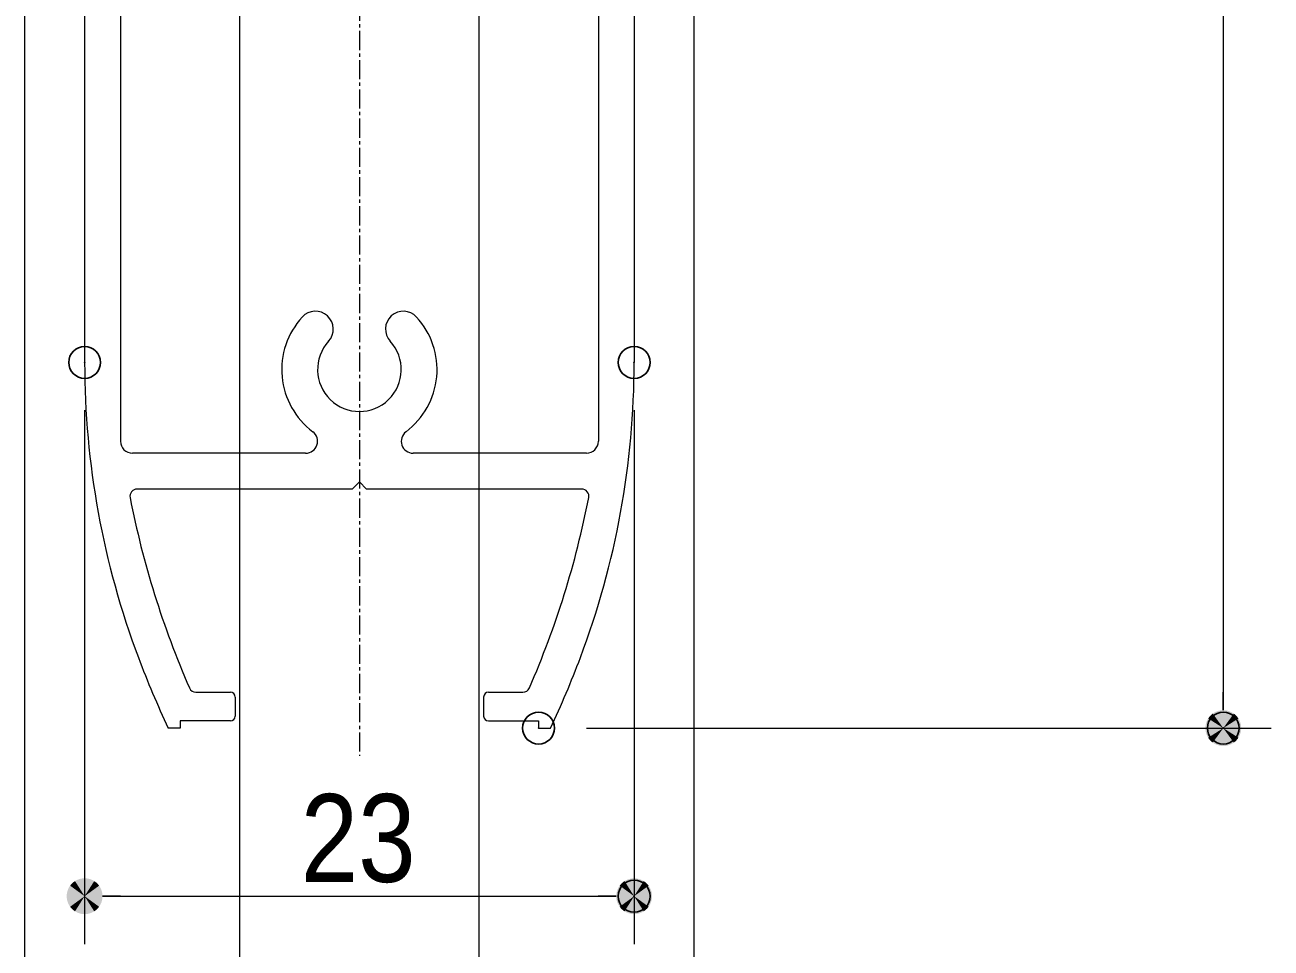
# Model space of a CAD drawing. Units: millimetres, scale not verified. Extents: x -4547 to 4547, y -2305 to 2305.
# Drawn here: x 904.3 to 1295.4, y -225.7 to 64 of the extents above; entities that cross this region are included whole.
import ezdxf
from ezdxf.enums import TextEntityAlignment as Align

# ---------------------------------------------------------------- set-up
doc = ezdxf.new("R2010")
doc.units = ezdxf.units.MM
doc.header["$LTSCALE"] = 20
doc.header["$PDMODE"] = 32
doc.header["$PDSIZE"] = 10
doc.linetypes.add('USER4', pattern=[9.172222, 5.997222, -1.058333, 1.058333, -1.058333])
for name, color, linetype, lineweight in [('0-1_3一般', 7, 'Continuous', 15), ('0-2_2寸法-1', 7, 'Continuous', 15), ('0-3_0', 7, 'Continuous', 25)]:
    doc.layers.add(name, color=color, linetype=linetype, lineweight=lineweight)
doc.layers.add('0-4_Defpoints', color=7, linetype='Continuous')
doc.styles.add('ＭＳ Ｐゴシック', font='')
doc.styles.get('ＭＳ Ｐゴシック').set_extended_font_data('MS PGothic')

# ---------------------------------------------------------------- blocks, each defined once
blk = doc.blocks.new('グループ-42')
at = {"layer": '0-1_3一般', "linetype": 'USER4', "lineweight": 5}
blk.add_line((46997.6, 14694), (46997.6, -2880), dxfattribs=at)
at = {"layer": '0-1_3一般', "lineweight": 5}
for p, q in [((45272.6, 6969), (45272.6, -411.3)), ((48722.6, 6969), (48722.6, -411.3)), ((45497.6, 4392.8), (45497.6, -906)), ((48497.6, 4392.8), (48497.6, -906)), ((46660.1, -981), (45572.6, -981)), ((48422.6, -981), (47335.1, -981)), ((46997.6, -1161), (46952.6, -1206)), ((47042.6, -1206), (46997.6, -1161)), ((46952.6, -1206), (45601.7, -1206)), ((48393.4, -1206), (47042.6, -1206)), ((45971.5, -2481), (46187.6, -2481)), ((47807.6, -2481), (48023.6, -2481)), ((46217.6, -2511), (46217.6, -2631)), ((47777.6, -2511), (47777.6, -2631)), ((47807.6, -2661), (48122.6, -2661)), ((48122.6, -2661), (48122.6, -2706)), ((48122.6, -2706), (48197.6, -2706))]:
    blk.add_line(p, q, dxfattribs=at)
blk.add_lwpolyline([(46187.6, -2661), (45872.6, -2661), (45872.6, -2706), (45797.6, -2706)], dxfattribs=at)
for centre, radius, start, end in [((46997.6, -456), 487.5, 137.4576, 233.1301), ((46721.3, -202.4), 112.5, 317.4576, 137.4576), ((47273.8, -202.4), 112.5, 42.5424, 222.5424), ((46997.6, -456), 487.5, 306.8699, 42.5424), ((46997.6, -456), 262.5, 137.4576, 42.5424), ((50522.6, -411.3), 5250, 180, 200.66323), ((43472.6, -411.3), 5250, 339.33677, 0), ((46660.1, -906), 75, 270, 53.1301), ((47335.1, -906), 75, 126.8699, 270), ((45572.6, -906), 75, 180, 270), ((48422.6, -906), 75, 270, 0), ((45601.7, -1251), 45, 90, 191.11238), ((48393.4, -1251), 45, 348.88762, 90), ((51224.3, -146.6), 5775, 191.11238, 203.54944), ((42770.8, -146.6), 5775, 336.45056, 348.88762), ((51224.3, -146.6), 6000, 200.66323, 205.2495), ((42770.8, -146.6), 6000, 334.7505, 339.33677), ((45971.5, -2436), 45, 203.54944, 270), ((46187.6, -2511), 30, 0, 90), ((47807.6, -2511), 30, 90, 180), ((48023.6, -2436), 45, 270, 336.45056), ((46187.6, -2631), 30, 270, 0), ((47807.6, -2631), 30, 180, 270)]:
    blk.add_arc(centre, radius, start, end, dxfattribs=at)
blk = doc.blocks.new('グループ-51')
at = {"layer": '0-1_3一般', "lineweight": 5}
for p, q in [((46247.6, -31971.3), (46247.6, 7044)), ((47747.6, 7044), (47747.6, -31971.3))]:
    blk.add_line(p, q, dxfattribs=at)
blk.add_lwpolyline([(44897.6, -31971.3), (44897.6, 7044), (46247.6, 7044), (47747.6, 7044), (49097.6, 7044), (49097.6, -31971.3)], dxfattribs=at)
blk = doc.blocks.new('グループ-58')
at = {"layer": '0-1_3一般'}
for name in ['グループ-42', 'グループ-51']:
    blk.add_blockref(name, (0, 0), dxfattribs=at)
blk = doc.blocks.new('_Dot')
at = {"layer": '0-3_0'}
blk.add_line((-10, 0), (-20, 0), dxfattribs=at)
for points in [[(0, 0), (-7.29, 6.85), (-6.37, 7.71)], [(0, 0), (-6.37, 7.71), (-5.36, 8.44)], [(0, 0), (-5.36, 8.44), (-4.26, 9.05)], [(0, 0), (-4.26, 9.05), (-3.09, 9.51)], [(0, 0), (-3.09, 9.51), (-1.87, 9.82)], [(0, 0), (-1.87, 9.82), (-0.63, 9.98)], [(0, 0), (-0.63, 9.98), (0.63, 9.98)], [(0, 0), (0.63, 9.98), (1.87, 9.82)], [(0, 0), (1.87, 9.82), (3.09, 9.51)], [(0, 0), (3.09, 9.51), (4.26, 9.05)], [(0, 0), (4.26, 9.05), (5.36, 8.44)], [(0, 0), (5.36, 8.44), (6.37, 7.71)], [(0, 0), (6.37, 7.71), (7.29, 6.85)], [(0, 0), (-10, 0), (-9.92, 1.25)], [(0, 0), (-9.92, -1.25), (-10, 0)], [(0, 0), (-9.92, 1.25), (-9.69, 2.49)], [(0, 0), (-9.69, -2.49), (-9.92, -1.25)], [(0, 0), (-9.69, 2.49), (-9.3, 3.68)], [(0, 0), (-9.3, -3.68), (-9.69, -2.49)], [(0, 0), (-9.3, 3.68), (-8.76, 4.82)], [(0, 0), (-8.76, -4.82), (-9.3, -3.68)], [(0, 0), (-8.76, 4.82), (-8.09, 5.88)], [(0, 0), (-8.09, -5.88), (-8.76, -4.82)], [(0, 0), (-8.09, 5.88), (-7.29, 6.85)], [(0, 0), (-7.29, -6.85), (-8.09, -5.88)], [(0, 0), (-6.37, -7.71), (-7.29, -6.85)], [(0, 0), (-5.36, -8.44), (-6.37, -7.71)], [(0, 0), (-4.26, -9.05), (-5.36, -8.44)], [(0, 0), (-3.09, -9.51), (-4.26, -9.05)], [(0, 0), (-1.87, -9.82), (-3.09, -9.51)], [(0, 0), (-0.63, -9.98), (-1.87, -9.82)], [(0, 0), (0.63, -9.98), (-0.63, -9.98)], [(0, 0), (7.29, 6.85), (8.09, 5.88)], [(0, 0), (8.09, 5.88), (8.76, 4.82)], [(0, 0), (8.76, 4.82), (9.3, 3.68)], [(0, 0), (9.3, 3.68), (9.69, 2.49)], [(0, 0), (9.69, 2.49), (9.92, 1.25)], [(0, 0), (9.92, 1.25), (10, 0)], [(0, 0), (1.87, -9.82), (0.63, -9.98)], [(0, 0), (3.09, -9.51), (1.87, -9.82)], [(0, 0), (4.26, -9.05), (3.09, -9.51)], [(0, 0), (5.36, -8.44), (4.26, -9.05)], [(0, 0), (6.37, -7.71), (5.36, -8.44)], [(0, 0), (7.29, -6.85), (6.37, -7.71)], [(0, 0), (8.09, -5.88), (7.29, -6.85)], [(0, 0), (8.76, -4.82), (8.09, -5.88)], [(0, 0), (9.3, -3.68), (8.76, -4.82)], [(0, 0), (9.69, -2.49), (9.3, -3.68)], [(0, 0), (9.92, -1.25), (9.69, -2.49)], [(0, 0), (10, 0), (9.92, -1.25)]]:
    blk.add_solid(points, dxfattribs=at)

msp = doc.modelspace()

# ---------------------------------------------------------------- linework, layer by layer
at = {"layer": '0-2_2寸法-1'}
for p, q in [((1280.44, 319.56), (1280.44, -145.43)), ((923, -56.95), (923, -224.44)), ((1095.5, -56.95), (1095.5, -224.44)), ((1080.5, -156.69), (1295.44, -156.69)), ((934.26, -209.44), (1084.25, -209.44))]:
    msp.add_line(p, q, dxfattribs=at)
at = {"layer": '0-4_Defpoints'}
for p in [(923, -41.95), (1095.5, -41.95), (1065.5, -156.69), (1280.44, -156.69), (1095.5, -209.44)]:
    msp.add_point(p, dxfattribs=at)

# ---------------------------------------------------------------- block references
at = {"layer": '0-1_3一般', "xscale": 0.05, "yscale": 0.05}
msp.add_blockref('グループ-58', (-1340.62, -21.39), dxfattribs=at)
at = {"layer": '0-2_2寸法-1', "xscale": 0.5627563, "yscale": 0.5627563}
for p, rotation in [((1280.44, -156.69), 270), ((923, -209.44), 180)]:
    msp.add_blockref('_Dot', p, dxfattribs=dict(at, rotation=rotation))
msp.add_blockref('_Dot', (1095.5, -209.44), dxfattribs=at)

# ---------------------------------------------------------------- texts
at = {"layer": '0-2_2寸法-1', "style": 'ＭＳ Ｐゴシック', "width": 0.9}
msp.add_text('23', height=27.57, dxfattribs=at).set_placement((990.81, -213.24), align=Align.BOTTOM_LEFT)

doc.saveas('drawing.dxf')
